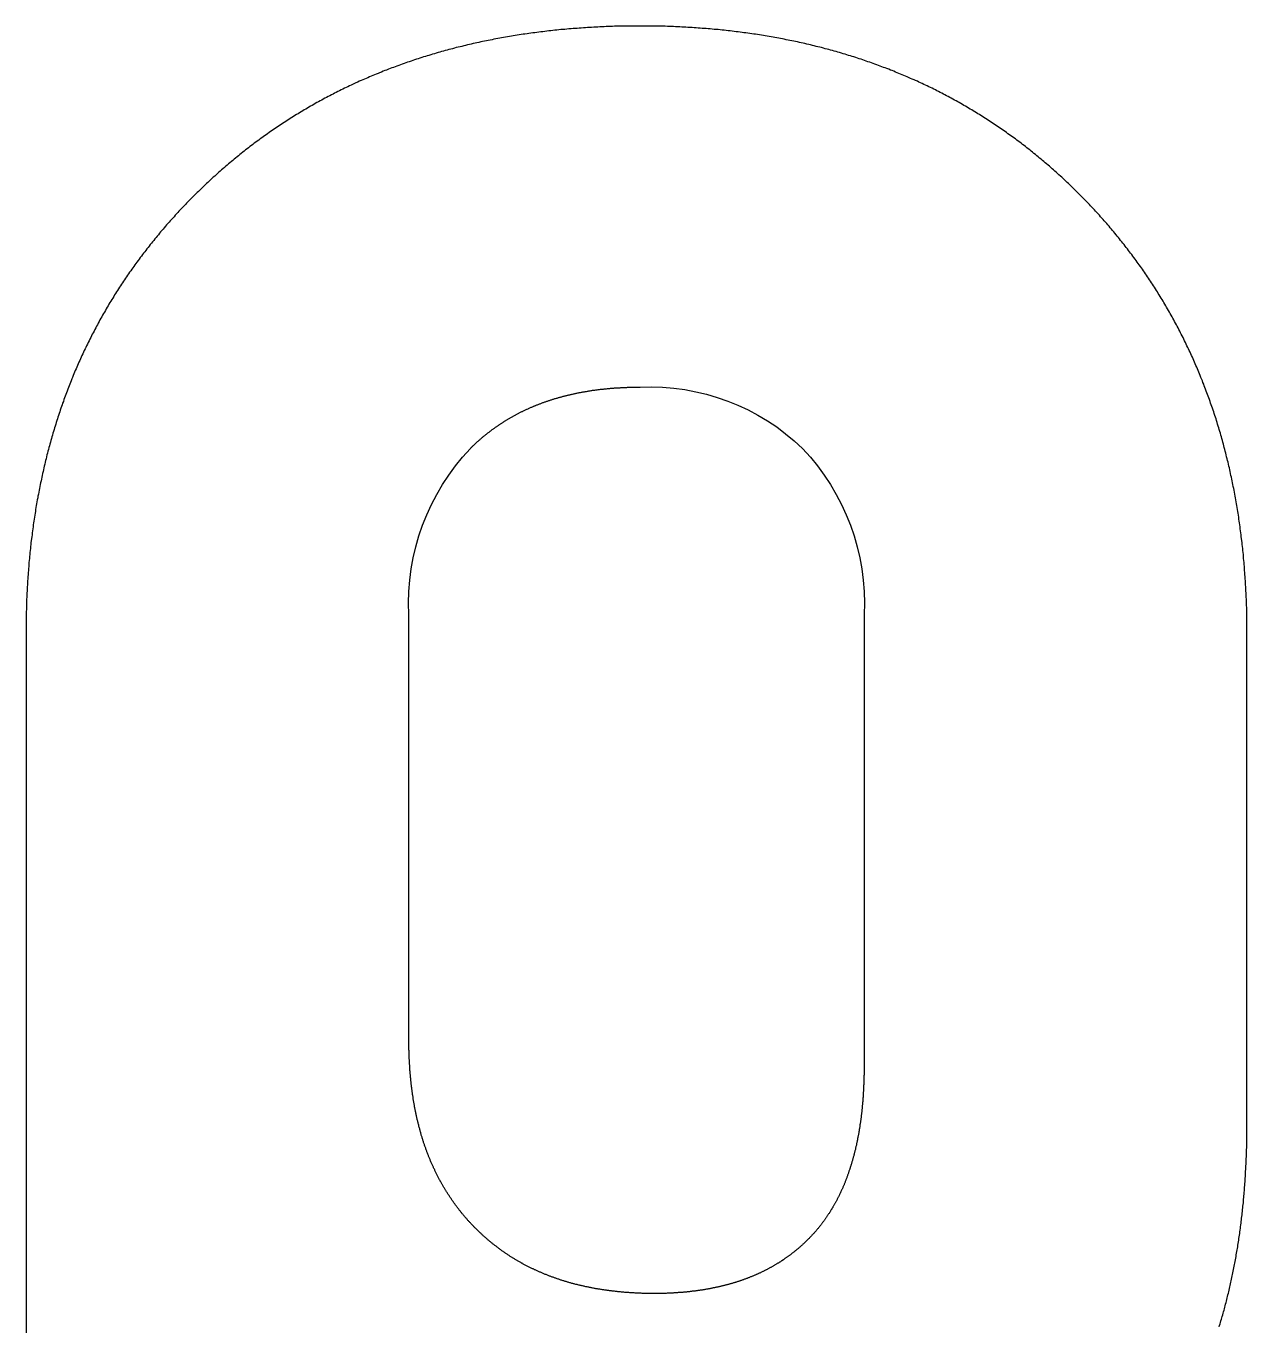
# Model space of a CAD drawing. Header units: millimetres. Extents: x -1211 to -100, y -1155 to 1320.
# Drawn here: x -777.29 to -765.22, y 1239.03 to 1251.88 of the extents above; entities that cross this region are included whole.
import ezdxf

# ---------------------------------------------------------------- set-up
doc = ezdxf.new("R2010")
doc.units = ezdxf.units.MM
doc.layers.get('0').update_dxf_attribs({"lineweight": 25, "true_color": 0xffffff})

msp = doc.modelspace()

# ---------------------------------------------------------------- linework, layer by layer
at = {"color": 5, "true_color": 0x0000ff, "flags": 128}
msp.add_lwpolyline([(-765.496, 1239.018), (-765.492, 1239.033), (-765.487, 1239.048), (-765.483, 1239.063), (-765.478, 1239.078), (-765.474, 1239.093), (-765.469, 1239.108), (-765.465, 1239.122), (-765.461, 1239.138), (-765.457, 1239.153), (-765.452, 1239.168), (-765.448, 1239.183), (-765.444, 1239.198), (-765.44, 1239.213), (-765.436, 1239.228), (-765.432, 1239.243), (-765.428, 1239.259), (-765.424, 1239.274), (-765.42, 1239.289), (-765.416, 1239.305), (-765.413, 1239.32), (-765.409, 1239.335), (-765.405, 1239.351), (-765.401, 1239.366), (-765.398, 1239.382), (-765.394, 1239.397), (-765.391, 1239.413), (-765.387, 1239.428), (-765.383, 1239.444), (-765.38, 1239.46), (-765.377, 1239.475), (-765.373, 1239.491), (-765.37, 1239.507), (-765.366, 1239.523), (-765.363, 1239.538), (-765.36, 1239.554), (-765.357, 1239.57), (-765.354, 1239.586), (-765.35, 1239.602), (-765.347, 1239.618), (-765.344, 1239.634), (-765.341, 1239.65), (-765.338, 1239.666), (-765.335, 1239.682), (-765.332, 1239.698), (-765.329, 1239.714), (-765.327, 1239.73), (-765.324, 1239.746), (-765.321, 1239.763), (-765.318, 1239.779), (-765.316, 1239.795), (-765.313, 1239.811), (-765.31, 1239.828), (-765.308, 1239.844), (-765.305, 1239.861), (-765.303, 1239.877), (-765.3, 1239.893), (-765.298, 1239.91), (-765.295, 1239.926), (-765.293, 1239.943), (-765.291, 1239.959), (-765.289, 1239.976), (-765.286, 1239.993), (-765.284, 1240.009), (-765.282, 1240.026), (-765.28, 1240.043), (-765.278, 1240.06), (-765.276, 1240.076), (-765.274, 1240.093), (-765.272, 1240.11), (-765.27, 1240.127), (-765.268, 1240.144), (-765.266, 1240.161), (-765.264, 1240.178), (-765.262, 1240.195), (-765.261, 1240.212), (-765.259, 1240.229), (-765.257, 1240.246), (-765.256, 1240.263), (-765.254, 1240.28), (-765.252, 1240.297), (-765.251, 1240.314), (-765.249, 1240.332), (-765.248, 1240.349), (-765.247, 1240.366), (-765.245, 1240.384), (-765.244, 1240.401), (-765.243, 1240.418), (-765.241, 1240.436), (-765.24, 1240.453), (-765.239, 1240.471), (-765.238, 1240.488), (-765.237, 1240.506), (-765.236, 1240.523), (-765.235, 1240.541), (-765.234, 1240.558), (-765.233, 1240.576), (-765.232, 1240.594), (-765.231, 1240.611), (-765.23, 1240.629), (-765.229, 1240.647), (-765.228, 1240.665), (-765.228, 1240.683), (-765.227, 1240.7), (-765.226, 1240.718), (-765.226, 1240.736), (-765.225, 1240.754), (-765.225, 1240.772), (-765.224, 1240.79), (-765.224, 1240.808), (-765.223, 1240.826), (-765.223, 1240.844), (-765.222, 1240.863), (-765.222, 1240.881), (-765.222, 1240.899), (-765.222, 1240.917), (-765.221, 1240.935), (-765.221, 1240.954), (-765.221, 1240.972), (-765.221, 1240.99), (-765.221, 1241.009), (-765.221, 1241.027), (-765.221, 1245.884), (-765.221, 1245.905), (-765.221, 1245.926), (-765.221, 1245.947), (-765.221, 1245.968), (-765.221, 1245.988), (-765.222, 1246.009), (-765.222, 1246.03), (-765.222, 1246.051), (-765.223, 1246.071), (-765.223, 1246.092), (-765.224, 1246.113), (-765.224, 1246.133), (-765.225, 1246.154), (-765.226, 1246.174), (-765.227, 1246.195), (-765.227, 1246.215), (-765.228, 1246.235), (-765.229, 1246.256), (-765.23, 1246.276), (-765.231, 1246.297), (-765.232, 1246.317), (-765.233, 1246.337), (-765.234, 1246.357), (-765.235, 1246.377), (-765.237, 1246.398), (-765.238, 1246.418), (-765.239, 1246.438), (-765.241, 1246.458), (-765.242, 1246.478), (-765.244, 1246.498), (-765.245, 1246.518), (-765.247, 1246.538), (-765.248, 1246.558), (-765.25, 1246.578), (-765.252, 1246.598), (-765.254, 1246.617), (-765.256, 1246.637), (-765.257, 1246.657), (-765.259, 1246.677), (-765.261, 1246.696), (-765.263, 1246.716), (-765.266, 1246.736), (-765.268, 1246.755), (-765.27, 1246.775), (-765.272, 1246.794), (-765.274, 1246.814), (-765.277, 1246.833), (-765.279, 1246.853), (-765.282, 1246.872), (-765.284, 1246.892), (-765.287, 1246.911), (-765.289, 1246.93), (-765.292, 1246.95), (-765.295, 1246.969), (-765.298, 1246.988), (-765.3, 1247.007), (-765.303, 1247.027), (-765.306, 1247.046), (-765.309, 1247.065), (-765.312, 1247.084), (-765.315, 1247.103), (-765.318, 1247.122), (-765.321, 1247.141), (-765.325, 1247.16), (-765.328, 1247.179), (-765.331, 1247.198), (-765.335, 1247.217), (-765.338, 1247.235), (-765.341, 1247.254), (-765.345, 1247.273), (-765.349, 1247.292), (-765.352, 1247.31), (-765.356, 1247.329), (-765.36, 1247.348), (-765.363, 1247.366), (-765.367, 1247.385), (-765.371, 1247.403), (-765.375, 1247.422), (-765.379, 1247.44), (-765.383, 1247.459), (-765.387, 1247.477), (-765.391, 1247.496), (-765.395, 1247.514), (-765.4, 1247.532), (-765.404, 1247.551), (-765.408, 1247.569), (-765.413, 1247.587), (-765.417, 1247.605), (-765.422, 1247.624), (-765.426, 1247.642), (-765.431, 1247.66), (-765.435, 1247.678), (-765.44, 1247.696), (-765.445, 1247.714), (-765.45, 1247.732), (-765.454, 1247.75), (-765.459, 1247.768), (-765.464, 1247.786), (-765.469, 1247.804), (-765.474, 1247.822), (-765.479, 1247.839), (-765.484, 1247.857), (-765.49, 1247.875), (-765.495, 1247.893), (-765.5, 1247.91), (-765.506, 1247.928), (-765.511, 1247.946), (-765.516, 1247.963), (-765.522, 1247.981), (-765.527, 1247.998), (-765.533, 1248.016), (-765.539, 1248.033), (-765.544, 1248.051), (-765.55, 1248.068), (-765.556, 1248.085), (-765.562, 1248.103), (-765.568, 1248.12), (-765.574, 1248.137), (-765.58, 1248.154), (-765.586, 1248.172), (-765.592, 1248.189), (-765.598, 1248.206), (-765.604, 1248.223), (-765.61, 1248.24), (-765.617, 1248.257), (-765.623, 1248.274), (-765.63, 1248.291), (-765.636, 1248.308), (-765.643, 1248.325), (-765.649, 1248.342), (-765.656, 1248.359), (-765.662, 1248.376), (-765.669, 1248.393), (-765.676, 1248.409), (-765.683, 1248.426), (-765.69, 1248.443), (-765.696, 1248.46), (-765.703, 1248.476), (-765.71, 1248.493), (-765.718, 1248.509), (-765.725, 1248.526), (-765.732, 1248.543), (-765.739, 1248.559), (-765.746, 1248.576), (-765.754, 1248.592), (-765.761, 1248.608), (-765.768, 1248.625), (-765.776, 1248.641), (-765.783, 1248.657), (-765.791, 1248.674), (-765.799, 1248.69), (-765.806, 1248.706), (-765.814, 1248.722), (-765.822, 1248.739), (-765.83, 1248.755), (-765.838, 1248.771), (-765.845, 1248.787), (-765.853, 1248.803), (-765.861, 1248.819), (-765.87, 1248.835), (-765.878, 1248.851), (-765.886, 1248.867), (-765.894, 1248.883), (-765.902, 1248.898), (-765.911, 1248.914), (-765.919, 1248.93), (-765.928, 1248.946), (-765.936, 1248.961), (-765.945, 1248.977), (-765.953, 1248.993), (-765.962, 1249.008), (-765.971, 1249.024), (-765.979, 1249.04), (-765.988, 1249.055), (-765.997, 1249.071), (-766.006, 1249.086), (-766.015, 1249.102), (-766.024, 1249.117), (-766.033, 1249.132), (-766.042, 1249.148), (-766.051, 1249.163), (-766.06, 1249.178), (-766.069, 1249.194), (-766.079, 1249.209), (-766.088, 1249.224), (-766.098, 1249.239), (-766.107, 1249.254), (-766.116, 1249.269), (-766.126, 1249.284), (-766.136, 1249.3), (-766.145, 1249.315), (-766.155, 1249.33), (-766.165, 1249.344), (-766.175, 1249.359), (-766.184, 1249.374), (-766.194, 1249.389), (-766.204, 1249.404), (-766.214, 1249.419), (-766.224, 1249.433), (-766.234, 1249.448), (-766.245, 1249.463), (-766.255, 1249.478), (-766.265, 1249.492), (-766.275, 1249.507), (-766.286, 1249.521), (-766.296, 1249.536), (-766.307, 1249.55), (-766.317, 1249.565), (-766.328, 1249.579), (-766.338, 1249.594), (-766.349, 1249.608), (-766.36, 1249.623), (-766.371, 1249.637), (-766.381, 1249.651), (-766.392, 1249.665), (-766.403, 1249.68), (-766.414, 1249.694), (-766.425, 1249.708), (-766.436, 1249.722), (-766.447, 1249.736), (-766.459, 1249.75), (-766.47, 1249.764), (-766.481, 1249.778), (-766.492, 1249.792), (-766.504, 1249.806), (-766.515, 1249.82), (-766.527, 1249.834), (-766.538, 1249.848), (-766.55, 1249.862), (-766.561, 1249.876), (-766.573, 1249.889), (-766.585, 1249.903), (-766.597, 1249.917), (-766.608, 1249.931), (-766.62, 1249.944), (-766.632, 1249.958), (-766.644, 1249.971), (-766.656, 1249.985), (-766.668, 1249.998), (-766.68, 1250.012), (-766.693, 1250.025), (-766.705, 1250.039), (-766.717, 1250.052), (-766.73, 1250.066), (-766.742, 1250.079), (-766.754, 1250.092), (-766.767, 1250.105), (-766.779, 1250.119), (-766.792, 1250.132), (-766.805, 1250.145), (-766.817, 1250.158), (-766.83, 1250.171), (-766.843, 1250.184), (-766.856, 1250.197), (-766.869, 1250.21), (-766.882, 1250.223), (-766.895, 1250.236), (-766.908, 1250.249), (-766.921, 1250.262), (-766.934, 1250.275), (-766.947, 1250.288), (-766.96, 1250.3), (-766.973, 1250.313), (-766.986, 1250.326), (-767, 1250.338), (-767.013, 1250.351), (-767.026, 1250.363), (-767.039, 1250.376), (-767.053, 1250.388), (-767.066, 1250.4), (-767.08, 1250.412), (-767.093, 1250.425), (-767.107, 1250.437), (-767.12, 1250.449), (-767.134, 1250.461), (-767.147, 1250.473), (-767.161, 1250.485), (-767.175, 1250.497), (-767.188, 1250.508), (-767.202, 1250.52), (-767.216, 1250.532), (-767.229, 1250.544), (-767.243, 1250.555), (-767.257, 1250.567), (-767.271, 1250.578), (-767.285, 1250.59), (-767.299, 1250.601), (-767.313, 1250.613), (-767.327, 1250.624), (-767.341, 1250.635), (-767.355, 1250.647), (-767.369, 1250.658), (-767.383, 1250.669), (-767.397, 1250.68), (-767.411, 1250.691), (-767.425, 1250.702), (-767.44, 1250.713), (-767.454, 1250.724), (-767.468, 1250.735), (-767.483, 1250.745), (-767.497, 1250.756), (-767.511, 1250.767), (-767.526, 1250.777), (-767.54, 1250.788), (-767.555, 1250.798), (-767.569, 1250.809), (-767.584, 1250.819), (-767.598, 1250.83), (-767.613, 1250.84), (-767.627, 1250.85), (-767.642, 1250.86), (-767.657, 1250.871), (-767.672, 1250.881), (-767.686, 1250.891), (-767.701, 1250.901), (-767.716, 1250.911), (-767.731, 1250.921), (-767.746, 1250.93), (-767.761, 1250.94), (-767.776, 1250.95), (-767.791, 1250.96), (-767.806, 1250.969), (-767.821, 1250.979), (-767.836, 1250.989), (-767.851, 1250.998), (-767.866, 1251.008), (-767.881, 1251.017), (-767.896, 1251.026), (-767.911, 1251.036), (-767.927, 1251.045), (-767.942, 1251.054), (-767.957, 1251.063), (-767.973, 1251.072), (-767.988, 1251.081), (-768.003, 1251.09), (-768.019, 1251.099), (-768.034, 1251.108), (-768.05, 1251.117), (-768.065, 1251.126), (-768.081, 1251.135), (-768.097, 1251.143), (-768.112, 1251.152), (-768.128, 1251.16), (-768.144, 1251.169), (-768.159, 1251.177), (-768.175, 1251.186), (-768.191, 1251.194), (-768.207, 1251.203), (-768.223, 1251.211), (-768.238, 1251.219), (-768.254, 1251.227), (-768.27, 1251.235), (-768.286, 1251.244), (-768.302, 1251.252), (-768.318, 1251.26), (-768.334, 1251.268), (-768.35, 1251.275), (-768.367, 1251.283), (-768.383, 1251.291), (-768.399, 1251.299), (-768.415, 1251.306), (-768.431, 1251.314), (-768.448, 1251.322), (-768.464, 1251.329), (-768.48, 1251.337), (-768.497, 1251.344), (-768.513, 1251.351), (-768.53, 1251.359), (-768.546, 1251.366), (-768.562, 1251.373), (-768.579, 1251.38), (-768.596, 1251.388), (-768.612, 1251.395), (-768.629, 1251.402), (-768.645, 1251.409), (-768.662, 1251.416), (-768.679, 1251.422), (-768.696, 1251.429), (-768.712, 1251.436), (-768.729, 1251.443), (-768.746, 1251.449), (-768.763, 1251.456), (-768.78, 1251.463), (-768.797, 1251.469), (-768.814, 1251.475), (-768.831, 1251.482), (-768.848, 1251.488), (-768.865, 1251.495), (-768.882, 1251.501), (-768.899, 1251.507), (-768.916, 1251.513), (-768.933, 1251.519), (-768.951, 1251.525), (-768.968, 1251.531), (-768.985, 1251.537), (-769.002, 1251.543), (-769.02, 1251.549), (-769.037, 1251.555), (-769.054, 1251.561), (-769.072, 1251.566), (-769.089, 1251.572), (-769.107, 1251.578), (-769.124, 1251.583), (-769.142, 1251.589), (-769.16, 1251.594), (-769.177, 1251.599), (-769.195, 1251.605), (-769.212, 1251.61), (-769.23, 1251.615), (-769.248, 1251.621), (-769.266, 1251.626), (-769.284, 1251.631), (-769.301, 1251.636), (-769.319, 1251.641), (-769.337, 1251.646), (-769.355, 1251.651), (-769.373, 1251.656), (-769.391, 1251.66), (-769.409, 1251.665), (-769.427, 1251.67), (-769.445, 1251.674), (-769.463, 1251.679), (-769.481, 1251.683), (-769.5, 1251.688), (-769.518, 1251.692), (-769.536, 1251.697), (-769.554, 1251.701), (-769.573, 1251.705), (-769.591, 1251.71), (-769.609, 1251.714), (-769.628, 1251.718), (-769.646, 1251.722), (-769.665, 1251.726), (-769.683, 1251.73), (-769.702, 1251.734), (-769.72, 1251.738), (-769.739, 1251.742), (-769.757, 1251.745), (-769.776, 1251.749), (-769.795, 1251.753), (-769.813, 1251.756), (-769.832, 1251.76), (-769.851, 1251.764), (-769.87, 1251.767), (-769.889, 1251.77), (-769.907, 1251.774), (-769.926, 1251.777), (-769.945, 1251.78), (-769.964, 1251.784), (-769.983, 1251.787), (-770.002, 1251.79), (-770.021, 1251.793), (-770.04, 1251.796), (-770.059, 1251.799), (-770.079, 1251.802), (-770.098, 1251.805), (-770.117, 1251.808), (-770.136, 1251.81), (-770.155, 1251.813), (-770.175, 1251.816), (-770.194, 1251.818), (-770.213, 1251.821), (-770.233, 1251.823), (-770.252, 1251.826), (-770.272, 1251.828), (-770.291, 1251.831), (-770.311, 1251.833), (-770.33, 1251.835), (-770.35, 1251.837), (-770.369, 1251.84), (-770.389, 1251.842), (-770.409, 1251.844), (-770.428, 1251.846), (-770.448, 1251.848), (-770.468, 1251.85), (-770.488, 1251.851), (-770.507, 1251.853), (-770.527, 1251.855), (-770.547, 1251.857), (-770.567, 1251.858), (-770.587, 1251.86), (-770.607, 1251.861), (-770.627, 1251.863), (-770.647, 1251.864), (-770.667, 1251.866), (-770.687, 1251.867), (-770.707, 1251.868), (-770.728, 1251.87), (-770.748, 1251.871), (-770.768, 1251.872), (-770.788, 1251.873), (-770.809, 1251.874), (-770.829, 1251.875), (-770.849, 1251.876), (-770.87, 1251.877), (-770.89, 1251.878), (-770.91, 1251.878), (-770.931, 1251.879), (-770.951, 1251.88), (-770.972, 1251.881), (-770.993, 1251.881), (-771.013, 1251.882), (-771.034, 1251.882), (-771.054, 1251.883), (-771.075, 1251.883), (-771.096, 1251.883), (-771.117, 1251.884), (-771.137, 1251.884), (-771.158, 1251.884), (-771.179, 1251.884), (-771.2, 1251.884), (-771.221, 1251.884), (-771.242, 1251.884), (-771.263, 1251.884), (-771.284, 1251.884), (-771.305, 1251.884), (-771.326, 1251.884), (-771.348, 1251.883), (-771.369, 1251.883), (-771.389, 1251.883), (-771.41, 1251.882), (-771.431, 1251.882), (-771.452, 1251.881), (-771.473, 1251.881), (-771.494, 1251.88), (-771.515, 1251.879), (-771.535, 1251.878), (-771.556, 1251.878), (-771.577, 1251.877), (-771.597, 1251.876), (-771.618, 1251.875), (-771.639, 1251.874), (-771.659, 1251.873), (-771.68, 1251.872), (-771.7, 1251.871), (-771.721, 1251.87), (-771.741, 1251.868), (-771.762, 1251.867), (-771.782, 1251.866), (-771.802, 1251.864), (-771.823, 1251.863), (-771.843, 1251.861), (-771.863, 1251.86), (-771.883, 1251.858), (-771.903, 1251.857), (-771.924, 1251.855), (-771.944, 1251.853), (-771.964, 1251.851), (-771.984, 1251.85), (-772.004, 1251.848), (-772.024, 1251.846), (-772.044, 1251.844), (-772.064, 1251.842), (-772.084, 1251.84), (-772.103, 1251.837), (-772.123, 1251.835), (-772.143, 1251.833), (-772.163, 1251.831), (-772.183, 1251.828), (-772.202, 1251.826), (-772.222, 1251.823), (-772.242, 1251.821), (-772.261, 1251.818), (-772.281, 1251.816), (-772.3, 1251.813), (-772.32, 1251.81), (-772.339, 1251.808), (-772.359, 1251.805), (-772.378, 1251.802), (-772.398, 1251.799), (-772.417, 1251.796), (-772.436, 1251.793), (-772.456, 1251.79), (-772.475, 1251.787), (-772.494, 1251.784), (-772.513, 1251.78), (-772.532, 1251.777), (-772.552, 1251.774), (-772.571, 1251.77), (-772.59, 1251.767), (-772.609, 1251.764), (-772.628, 1251.76), (-772.647, 1251.756), (-772.666, 1251.753), (-772.685, 1251.749), (-772.704, 1251.745), (-772.722, 1251.742), (-772.741, 1251.738), (-772.76, 1251.734), (-772.779, 1251.73), (-772.797, 1251.726), (-772.816, 1251.722), (-772.835, 1251.718), (-772.853, 1251.714), (-772.872, 1251.71), (-772.891, 1251.705), (-772.909, 1251.701), (-772.928, 1251.697), (-772.946, 1251.692), (-772.965, 1251.688), (-772.983, 1251.683), (-773.001, 1251.679), (-773.02, 1251.674), (-773.038, 1251.67), (-773.056, 1251.665), (-773.075, 1251.66), (-773.093, 1251.656), (-773.111, 1251.651), (-773.129, 1251.646), (-773.147, 1251.641), (-773.165, 1251.636), (-773.183, 1251.631), (-773.201, 1251.626), (-773.219, 1251.621), (-773.237, 1251.615), (-773.255, 1251.61), (-773.273, 1251.605), (-773.291, 1251.599), (-773.309, 1251.594), (-773.327, 1251.589), (-773.344, 1251.583), (-773.362, 1251.578), (-773.38, 1251.572), (-773.398, 1251.566), (-773.415, 1251.561), (-773.433, 1251.555), (-773.45, 1251.549), (-773.468, 1251.543), (-773.486, 1251.537), (-773.503, 1251.531), (-773.52, 1251.525), (-773.538, 1251.519), (-773.555, 1251.513), (-773.573, 1251.507), (-773.59, 1251.501), (-773.607, 1251.495), (-773.625, 1251.488), (-773.642, 1251.482), (-773.659, 1251.475), (-773.676, 1251.469), (-773.693, 1251.463), (-773.71, 1251.456), (-773.728, 1251.449), (-773.745, 1251.443), (-773.762, 1251.436), (-773.779, 1251.429), (-773.796, 1251.422), (-773.812, 1251.416), (-773.829, 1251.409), (-773.846, 1251.402), (-773.863, 1251.395), (-773.88, 1251.388), (-773.897, 1251.38), (-773.913, 1251.373), (-773.93, 1251.366), (-773.947, 1251.359), (-773.963, 1251.351), (-773.98, 1251.344), (-773.997, 1251.337), (-774.013, 1251.329), (-774.03, 1251.322), (-774.046, 1251.314), (-774.063, 1251.306), (-774.079, 1251.299), (-774.095, 1251.291), (-774.112, 1251.283), (-774.128, 1251.275), (-774.144, 1251.268), (-774.161, 1251.26), (-774.177, 1251.252), (-774.193, 1251.244), (-774.209, 1251.235), (-774.225, 1251.227), (-774.241, 1251.219), (-774.257, 1251.211), (-774.273, 1251.203), (-774.289, 1251.194), (-774.305, 1251.186), (-774.321, 1251.177), (-774.337, 1251.169), (-774.353, 1251.16), (-774.369, 1251.152), (-774.385, 1251.143), (-774.401, 1251.135), (-774.416, 1251.126), (-774.432, 1251.117), (-774.448, 1251.108), (-774.463, 1251.099), (-774.479, 1251.09), (-774.495, 1251.081), (-774.51, 1251.072), (-774.526, 1251.063), (-774.541, 1251.054), (-774.557, 1251.045), (-774.572, 1251.036), (-774.588, 1251.026), (-774.603, 1251.017), (-774.618, 1251.008), (-774.634, 1250.998), (-774.649, 1250.989), (-774.664, 1250.979), (-774.679, 1250.969), (-774.695, 1250.96), (-774.71, 1250.95), (-774.725, 1250.94), (-774.74, 1250.93), (-774.755, 1250.921), (-774.77, 1250.911), (-774.785, 1250.901), (-774.8, 1250.891), (-774.815, 1250.881), (-774.83, 1250.871), (-774.845, 1250.86), (-774.859, 1250.85), (-774.874, 1250.84), (-774.889, 1250.83), (-774.904, 1250.819), (-774.919, 1250.809), (-774.933, 1250.798), (-774.948, 1250.788), (-774.962, 1250.777), (-774.977, 1250.767), (-774.992, 1250.756), (-775.006, 1250.745), (-775.021, 1250.735), (-775.035, 1250.724), (-775.049, 1250.713), (-775.064, 1250.702), (-775.078, 1250.691), (-775.093, 1250.68), (-775.107, 1250.669), (-775.121, 1250.658), (-775.135, 1250.647), (-775.15, 1250.635), (-775.164, 1250.624), (-775.178, 1250.613), (-775.192, 1250.601), (-775.206, 1250.59), (-775.22, 1250.578), (-775.234, 1250.567), (-775.248, 1250.555), (-775.262, 1250.544), (-775.276, 1250.532), (-775.29, 1250.52), (-775.304, 1250.508), (-775.318, 1250.497), (-775.331, 1250.485), (-775.345, 1250.473), (-775.359, 1250.461), (-775.373, 1250.449), (-775.386, 1250.437), (-775.4, 1250.425), (-775.413, 1250.412), (-775.427, 1250.4), (-775.441, 1250.388), (-775.454, 1250.376), (-775.468, 1250.363), (-775.481, 1250.351), (-775.494, 1250.338), (-775.508, 1250.326), (-775.521, 1250.313), (-775.534, 1250.3), (-775.548, 1250.288), (-775.561, 1250.275), (-775.574, 1250.262), (-775.587, 1250.249), (-775.601, 1250.236), (-775.614, 1250.223), (-775.627, 1250.21), (-775.64, 1250.197), (-775.653, 1250.184), (-775.666, 1250.171), (-775.679, 1250.158), (-775.691, 1250.145), (-775.704, 1250.132), (-775.717, 1250.119), (-775.73, 1250.105), (-775.742, 1250.092), (-775.755, 1250.079), (-775.767, 1250.066), (-775.78, 1250.052), (-775.792, 1250.039), (-775.805, 1250.025), (-775.817, 1250.012), (-775.829, 1249.998), (-775.841, 1249.985), (-775.854, 1249.971), (-775.866, 1249.958), (-775.878, 1249.944), (-775.89, 1249.931), (-775.902, 1249.917), (-775.914, 1249.903), (-775.926, 1249.889), (-775.937, 1249.876), (-775.949, 1249.862), (-775.961, 1249.848), (-775.972, 1249.834), (-775.984, 1249.82), (-775.996, 1249.806), (-776.007, 1249.792), (-776.019, 1249.778), (-776.03, 1249.764), (-776.041, 1249.75), (-776.053, 1249.736), (-776.064, 1249.722), (-776.075, 1249.708), (-776.086, 1249.694), (-776.097, 1249.68), (-776.108, 1249.665), (-776.119, 1249.651), (-776.13, 1249.637), (-776.141, 1249.623), (-776.152, 1249.608), (-776.163, 1249.594), (-776.173, 1249.579), (-776.184, 1249.565), (-776.195, 1249.55), (-776.205, 1249.536), (-776.216, 1249.521), (-776.226, 1249.507), (-776.237, 1249.492), (-776.247, 1249.478), (-776.257, 1249.463), (-776.268, 1249.448), (-776.278, 1249.433), (-776.288, 1249.419), (-776.298, 1249.404), (-776.308, 1249.389), (-776.318, 1249.374), (-776.328, 1249.359), (-776.338, 1249.344), (-776.348, 1249.33), (-776.358, 1249.315), (-776.368, 1249.3), (-776.377, 1249.284), (-776.387, 1249.269), (-776.397, 1249.254), (-776.406, 1249.239), (-776.416, 1249.224), (-776.425, 1249.209), (-776.435, 1249.194), (-776.444, 1249.178), (-776.453, 1249.163), (-776.462, 1249.148), (-776.472, 1249.132), (-776.481, 1249.117), (-776.49, 1249.102), (-776.499, 1249.086), (-776.508, 1249.071), (-776.517, 1249.055), (-776.526, 1249.04), (-776.535, 1249.024), (-776.543, 1249.008), (-776.552, 1248.993), (-776.561, 1248.977), (-776.569, 1248.961), (-776.578, 1248.946), (-776.586, 1248.93), (-776.595, 1248.914), (-776.603, 1248.898), (-776.612, 1248.883), (-776.62, 1248.867), (-776.628, 1248.851), (-776.637, 1248.835), (-776.645, 1248.819), (-776.653, 1248.803), (-776.661, 1248.787), (-776.669, 1248.771), (-776.677, 1248.755), (-776.685, 1248.739), (-776.693, 1248.722), (-776.701, 1248.706), (-776.708, 1248.69), (-776.716, 1248.674), (-776.724, 1248.657), (-776.731, 1248.641), (-776.739, 1248.625), (-776.746, 1248.608), (-776.754, 1248.592), (-776.761, 1248.576), (-776.769, 1248.559), (-776.776, 1248.543), (-776.783, 1248.526), (-776.79, 1248.509), (-776.797, 1248.493), (-776.805, 1248.476), (-776.812, 1248.46), (-776.819, 1248.443), (-776.825, 1248.426), (-776.832, 1248.409), (-776.839, 1248.393), (-776.846, 1248.376), (-776.853, 1248.359), (-776.859, 1248.342), (-776.866, 1248.325), (-776.873, 1248.308), (-776.879, 1248.291), (-776.886, 1248.274), (-776.892, 1248.257), (-776.898, 1248.24), (-776.905, 1248.223), (-776.911, 1248.206), (-776.917, 1248.189), (-776.923, 1248.172), (-776.93, 1248.154), (-776.936, 1248.137), (-776.942, 1248.12), (-776.948, 1248.103), (-776.954, 1248.085), (-776.959, 1248.068), (-776.965, 1248.051), (-776.971, 1248.033), (-776.977, 1248.016), (-776.982, 1247.998), (-776.988, 1247.981), (-776.994, 1247.963), (-776.999, 1247.946), (-777.004, 1247.928), (-777.01, 1247.91), (-777.015, 1247.893), (-777.021, 1247.875), (-777.026, 1247.857), (-777.031, 1247.839), (-777.036, 1247.822), (-777.041, 1247.804), (-777.046, 1247.786), (-777.051, 1247.768), (-777.056, 1247.75), (-777.061, 1247.732), (-777.066, 1247.714), (-777.071, 1247.696), (-777.075, 1247.678), (-777.08, 1247.66), (-777.085, 1247.642), (-777.089, 1247.624), (-777.094, 1247.605), (-777.098, 1247.587), (-777.103, 1247.569), (-777.107, 1247.551), (-777.112, 1247.532), (-777.116, 1247.514), (-777.12, 1247.496), (-777.124, 1247.477), (-777.128, 1247.459), (-777.132, 1247.44), (-777.136, 1247.422), (-777.14, 1247.403), (-777.144, 1247.385), (-777.148, 1247.366), (-777.152, 1247.348), (-777.156, 1247.329), (-777.16, 1247.31), (-777.163, 1247.292), (-777.167, 1247.273), (-777.17, 1247.254), (-777.174, 1247.235), (-777.177, 1247.217), (-777.181, 1247.198), (-777.184, 1247.179), (-777.187, 1247.16), (-777.191, 1247.141), (-777.194, 1247.122), (-777.197, 1247.103), (-777.2, 1247.084), (-777.203, 1247.065), (-777.206, 1247.046), (-777.209, 1247.027), (-777.212, 1247.007), (-777.215, 1246.988), (-777.218, 1246.969), (-777.22, 1246.95), (-777.223, 1246.93), (-777.226, 1246.911), (-777.228, 1246.892), (-777.231, 1246.872), (-777.233, 1246.853), (-777.236, 1246.833), (-777.238, 1246.814), (-777.24, 1246.794), (-777.243, 1246.775), (-777.245, 1246.755), (-777.247, 1246.736), (-777.249, 1246.716), (-777.251, 1246.696), (-777.253, 1246.677), (-777.255, 1246.657), (-777.257, 1246.637), (-777.259, 1246.617), (-777.261, 1246.598), (-777.263, 1246.578), (-777.264, 1246.558), (-777.266, 1246.538), (-777.268, 1246.518), (-777.269, 1246.498), (-777.271, 1246.478), (-777.272, 1246.458), (-777.274, 1246.438), (-777.275, 1246.418), (-777.276, 1246.398), (-777.278, 1246.377), (-777.279, 1246.357), (-777.28, 1246.337), (-777.281, 1246.317), (-777.282, 1246.297), (-777.283, 1246.276), (-777.284, 1246.256), (-777.285, 1246.235), (-777.286, 1246.215), (-777.287, 1246.195), (-777.287, 1246.174), (-777.288, 1246.154), (-777.289, 1246.133), (-777.289, 1246.113), (-777.29, 1246.092), (-777.29, 1246.071), (-777.291, 1246.051), (-777.291, 1246.03), (-777.291, 1246.009), (-777.292, 1245.988), (-777.292, 1245.968), (-777.292, 1245.947), (-777.292, 1245.926), (-777.292, 1245.905), (-777.292, 1245.884), (-777.292, 1232.17)], dxfattribs=at)
msp.add_lwpolyline([(-771.221, 1248.313, -0.206096), (-769.614, 1247.706, -0.205579), (-769.007, 1246.063), (-769.007, 1241.598), (-769.007, 1241.59), (-769.007, 1241.581), (-769.007, 1241.572), (-769.007, 1241.563), (-769.007, 1241.554), (-769.007, 1241.545), (-769.007, 1241.536), (-769.007, 1241.528), (-769.007, 1241.519), (-769.007, 1241.51), (-769.008, 1241.501), (-769.008, 1241.493), (-769.008, 1241.484), (-769.008, 1241.475), (-769.008, 1241.467), (-769.009, 1241.458), (-769.009, 1241.449), (-769.009, 1241.441), (-769.01, 1241.432), (-769.01, 1241.424), (-769.01, 1241.415), (-769.011, 1241.406), (-769.011, 1241.398), (-769.011, 1241.389), (-769.012, 1241.381), (-769.012, 1241.372), (-769.013, 1241.364), (-769.013, 1241.356), (-769.013, 1241.347), (-769.014, 1241.339), (-769.014, 1241.33), (-769.015, 1241.322), (-769.015, 1241.314), (-769.016, 1241.305), (-769.017, 1241.297), (-769.017, 1241.289), (-769.018, 1241.28), (-769.018, 1241.272), (-769.019, 1241.264), (-769.02, 1241.256), (-769.02, 1241.248), (-769.021, 1241.239), (-769.022, 1241.231), (-769.022, 1241.223), (-769.023, 1241.215), (-769.024, 1241.207), (-769.025, 1241.199), (-769.025, 1241.191), (-769.026, 1241.183), (-769.027, 1241.175), (-769.028, 1241.167), (-769.029, 1241.159), (-769.03, 1241.151), (-769.03, 1241.143), (-769.031, 1241.135), (-769.032, 1241.127), (-769.033, 1241.119), (-769.034, 1241.111), (-769.035, 1241.103), (-769.036, 1241.095), (-769.037, 1241.087), (-769.038, 1241.079), (-769.039, 1241.072), (-769.04, 1241.064), (-769.041, 1241.056), (-769.042, 1241.048), (-769.043, 1241.041), (-769.044, 1241.033), (-769.045, 1241.025), (-769.047, 1241.018), (-769.048, 1241.01), (-769.049, 1241.002), (-769.05, 1240.995), (-769.051, 1240.987), (-769.053, 1240.979), (-769.054, 1240.972), (-769.055, 1240.964), (-769.056, 1240.957), (-769.058, 1240.949), (-769.059, 1240.942), (-769.06, 1240.934), (-769.062, 1240.927), (-769.063, 1240.919), (-769.064, 1240.912), (-769.066, 1240.905), (-769.067, 1240.897), (-769.068, 1240.89), (-769.07, 1240.882), (-769.071, 1240.875), (-769.073, 1240.868), (-769.074, 1240.86), (-769.076, 1240.853), (-769.077, 1240.846), (-769.079, 1240.839), (-769.08, 1240.831), (-769.082, 1240.824), (-769.083, 1240.817), (-769.085, 1240.81), (-769.087, 1240.803), (-769.088, 1240.796), (-769.09, 1240.788), (-769.092, 1240.781), (-769.093, 1240.774), (-769.095, 1240.767), (-769.097, 1240.76), (-769.098, 1240.753), (-769.1, 1240.746), (-769.102, 1240.739), (-769.104, 1240.732), (-769.105, 1240.725), (-769.107, 1240.718), (-769.109, 1240.711), (-769.111, 1240.704), (-769.113, 1240.697), (-769.115, 1240.691), (-769.117, 1240.684), (-769.118, 1240.677), (-769.12, 1240.67), (-769.122, 1240.663), (-769.124, 1240.657), (-769.126, 1240.65), (-769.128, 1240.643), (-769.13, 1240.636), (-769.132, 1240.63), (-769.134, 1240.623), (-769.136, 1240.616), (-769.138, 1240.61), (-769.14, 1240.603), (-769.143, 1240.596), (-769.145, 1240.59), (-769.147, 1240.583), (-769.149, 1240.577), (-769.151, 1240.57), (-769.153, 1240.564), (-769.156, 1240.557), (-769.158, 1240.551), (-769.16, 1240.544), (-769.162, 1240.538), (-769.165, 1240.531), (-769.167, 1240.525), (-769.169, 1240.518), (-769.171, 1240.512), (-769.174, 1240.506), (-769.176, 1240.499), (-769.178, 1240.493), (-769.181, 1240.487), (-769.183, 1240.48), (-769.186, 1240.474), (-769.188, 1240.468), (-769.19, 1240.462), (-769.193, 1240.455), (-769.195, 1240.449), (-769.198, 1240.443), (-769.2, 1240.437), (-769.203, 1240.431), (-769.205, 1240.424), (-769.208, 1240.418), (-769.211, 1240.412), (-769.213, 1240.406), (-769.216, 1240.4), (-769.218, 1240.394), (-769.221, 1240.388), (-769.224, 1240.382), (-769.226, 1240.376), (-769.229, 1240.37), (-769.232, 1240.364), (-769.235, 1240.358), (-769.237, 1240.352), (-769.24, 1240.346), (-769.243, 1240.34), (-769.246, 1240.335), (-769.248, 1240.329), (-769.251, 1240.323), (-769.254, 1240.317), (-769.257, 1240.311), (-769.26, 1240.306), (-769.263, 1240.3), (-769.266, 1240.294), (-769.268, 1240.288), (-769.271, 1240.283), (-769.274, 1240.277), (-769.277, 1240.271), (-769.28, 1240.266), (-769.283, 1240.26), (-769.286, 1240.254), (-769.289, 1240.249), (-769.292, 1240.243), (-769.295, 1240.238), (-769.299, 1240.232), (-769.302, 1240.227), (-769.305, 1240.221), (-769.308, 1240.216), (-769.311, 1240.21), (-769.314, 1240.205), (-769.317, 1240.199), (-769.321, 1240.194), (-769.324, 1240.189), (-769.327, 1240.183), (-769.33, 1240.178), (-769.334, 1240.172), (-769.337, 1240.167), (-769.34, 1240.162), (-769.343, 1240.157), (-769.347, 1240.151), (-769.35, 1240.146), (-769.353, 1240.141), (-769.357, 1240.136), (-769.36, 1240.13), (-769.364, 1240.125), (-769.367, 1240.12), (-769.37, 1240.115), (-769.374, 1240.11), (-769.377, 1240.105), (-769.381, 1240.1), (-769.384, 1240.094), (-769.388, 1240.089), (-769.391, 1240.084), (-769.395, 1240.079), (-769.399, 1240.074), (-769.402, 1240.069), (-769.406, 1240.064), (-769.409, 1240.059), (-769.413, 1240.055), (-769.417, 1240.05), (-769.42, 1240.045), (-769.424, 1240.04), (-769.428, 1240.035), (-769.431, 1240.03), (-769.435, 1240.025), (-769.439, 1240.021), (-769.443, 1240.016), (-769.447, 1240.011), (-769.45, 1240.006), (-769.454, 1240.002), (-769.458, 1239.997), (-769.462, 1239.992), (-769.466, 1239.987), (-769.47, 1239.983), (-769.473, 1239.978), (-769.477, 1239.974), (-769.481, 1239.969), (-769.485, 1239.964), (-769.489, 1239.96), (-769.493, 1239.955), (-769.497, 1239.951), (-769.501, 1239.946), (-769.505, 1239.942), (-769.509, 1239.937), (-769.513, 1239.933), (-769.517, 1239.928), (-769.522, 1239.924), (-769.526, 1239.92), (-769.53, 1239.915), (-769.534, 1239.911), (-769.538, 1239.906), (-769.542, 1239.902), (-769.546, 1239.898), (-769.551, 1239.893), (-769.555, 1239.889), (-769.559, 1239.885), (-769.563, 1239.881), (-769.568, 1239.876), (-769.572, 1239.872), (-769.576, 1239.868), (-769.581, 1239.864), (-769.585, 1239.86), (-769.589, 1239.856), (-769.594, 1239.851), (-769.598, 1239.847), (-769.602, 1239.843), (-769.607, 1239.839), (-769.611, 1239.835), (-769.615, 1239.831), (-769.62, 1239.827), (-769.624, 1239.823), (-769.629, 1239.819), (-769.633, 1239.815), (-769.638, 1239.811), (-769.642, 1239.807), (-769.647, 1239.803), (-769.651, 1239.799), (-769.656, 1239.795), (-769.66, 1239.791), (-769.665, 1239.788), (-769.67, 1239.784), (-769.674, 1239.78), (-769.679, 1239.776), (-769.683, 1239.772), (-769.688, 1239.769), (-769.693, 1239.765), (-769.697, 1239.761), (-769.702, 1239.757), (-769.707, 1239.754), (-769.712, 1239.75), (-769.716, 1239.746), (-769.721, 1239.743), (-769.726, 1239.739), (-769.731, 1239.735), (-769.735, 1239.732), (-769.74, 1239.728), (-769.745, 1239.725), (-769.75, 1239.721), (-769.755, 1239.717), (-769.759, 1239.714), (-769.764, 1239.71), (-769.769, 1239.707), (-769.774, 1239.703), (-769.779, 1239.7), (-769.784, 1239.697), (-769.789, 1239.693), (-769.794, 1239.69), (-769.799, 1239.686), (-769.804, 1239.683), (-769.809, 1239.68), (-769.814, 1239.676), (-769.819, 1239.673), (-769.824, 1239.67), (-769.829, 1239.666), (-769.834, 1239.663), (-769.839, 1239.66), (-769.844, 1239.657), (-769.849, 1239.653), (-769.854, 1239.65), (-769.86, 1239.647), (-769.865, 1239.644), (-769.87, 1239.641), (-769.875, 1239.638), (-769.88, 1239.634), (-769.886, 1239.631), (-769.891, 1239.628), (-769.896, 1239.625), (-769.901, 1239.622), (-769.907, 1239.619), (-769.912, 1239.616), (-769.917, 1239.613), (-769.922, 1239.61), (-769.928, 1239.607), (-769.933, 1239.604), (-769.938, 1239.601), (-769.944, 1239.598), (-769.949, 1239.595), (-769.955, 1239.593), (-769.96, 1239.59), (-769.965, 1239.587), (-769.971, 1239.584), (-769.976, 1239.581), (-769.982, 1239.578), (-769.987, 1239.576), (-769.993, 1239.573), (-769.998, 1239.57), (-770.004, 1239.567), (-770.009, 1239.565), (-770.015, 1239.562), (-770.02, 1239.559), (-770.026, 1239.557), (-770.032, 1239.554), (-770.037, 1239.551), (-770.043, 1239.549), (-770.049, 1239.546), (-770.054, 1239.544), (-770.06, 1239.541), (-770.066, 1239.539), (-770.071, 1239.536), (-770.077, 1239.534), (-770.083, 1239.531), (-770.088, 1239.529), (-770.094, 1239.526), (-770.1, 1239.524), (-770.106, 1239.521), (-770.111, 1239.519), (-770.117, 1239.516), (-770.123, 1239.514), (-770.129, 1239.512), (-770.135, 1239.509), (-770.141, 1239.507), (-770.147, 1239.505), (-770.152, 1239.502), (-770.158, 1239.5), (-770.164, 1239.498), (-770.17, 1239.496), (-770.176, 1239.493), (-770.182, 1239.491), (-770.188, 1239.489), (-770.194, 1239.487), (-770.2, 1239.485), (-770.206, 1239.483), (-770.212, 1239.48), (-770.218, 1239.478), (-770.224, 1239.476), (-770.23, 1239.474), (-770.236, 1239.472), (-770.243, 1239.47), (-770.249, 1239.468), (-770.255, 1239.466), (-770.261, 1239.464), (-770.267, 1239.462), (-770.273, 1239.46), (-770.279, 1239.458), (-770.286, 1239.456), (-770.292, 1239.454), (-770.298, 1239.453), (-770.304, 1239.451), (-770.311, 1239.449), (-770.317, 1239.447), (-770.323, 1239.445), (-770.329, 1239.443), (-770.336, 1239.442), (-770.342, 1239.44), (-770.348, 1239.438), (-770.355, 1239.436), (-770.361, 1239.435), (-770.368, 1239.433), (-770.374, 1239.431), (-770.38, 1239.43), (-770.387, 1239.428), (-770.393, 1239.426), (-770.4, 1239.425), (-770.406, 1239.423), (-770.413, 1239.422), (-770.419, 1239.42), (-770.426, 1239.418), (-770.432, 1239.417), (-770.439, 1239.415), (-770.445, 1239.414), (-770.452, 1239.412), (-770.459, 1239.411), (-770.465, 1239.41), (-770.472, 1239.408), (-770.478, 1239.407), (-770.485, 1239.405), (-770.492, 1239.404), (-770.498, 1239.403), (-770.505, 1239.401), (-770.512, 1239.4), (-770.518, 1239.399), (-770.525, 1239.397), (-770.532, 1239.396), (-770.539, 1239.395), (-770.545, 1239.394), (-770.552, 1239.392), (-770.559, 1239.391), (-770.566, 1239.39), (-770.573, 1239.389), (-770.58, 1239.388), (-770.586, 1239.386), (-770.593, 1239.385), (-770.6, 1239.384), (-770.607, 1239.383), (-770.614, 1239.382), (-770.621, 1239.381), (-770.628, 1239.38), (-770.635, 1239.379), (-770.642, 1239.378), (-770.649, 1239.377), (-770.656, 1239.376), (-770.663, 1239.375), (-770.67, 1239.374), (-770.677, 1239.373), (-770.684, 1239.372), (-770.691, 1239.371), (-770.698, 1239.37), (-770.705, 1239.37), (-770.712, 1239.369), (-770.719, 1239.368), (-770.726, 1239.367), (-770.734, 1239.366), (-770.741, 1239.366), (-770.748, 1239.365), (-770.755, 1239.364), (-770.762, 1239.363), (-770.77, 1239.363), (-770.777, 1239.362), (-770.784, 1239.361), (-770.791, 1239.361), (-770.799, 1239.36), (-770.806, 1239.359), (-770.813, 1239.359), (-770.821, 1239.358), (-770.828, 1239.358), (-770.835, 1239.357), (-770.843, 1239.357), (-770.85, 1239.356), (-770.857, 1239.356), (-770.865, 1239.355), (-770.872, 1239.355), (-770.88, 1239.354), (-770.887, 1239.354), (-770.895, 1239.353), (-770.902, 1239.353), (-770.91, 1239.353), (-770.917, 1239.352), (-770.925, 1239.352), (-770.932, 1239.352), (-770.94, 1239.351), (-770.947, 1239.351), (-770.955, 1239.351), (-770.962, 1239.35), (-770.97, 1239.35), (-770.978, 1239.35), (-770.985, 1239.35), (-770.993, 1239.35), (-771.001, 1239.349), (-771.008, 1239.349), (-771.016, 1239.349), (-771.024, 1239.349), (-771.031, 1239.349), (-771.039, 1239.349), (-771.047, 1239.349), (-771.055, 1239.349), (-771.062, 1239.349), (-771.07, 1239.348), (-771.078, 1239.348), (-771.087, 1239.348), (-771.096, 1239.349), (-771.105, 1239.349), (-771.114, 1239.349), (-771.122, 1239.349), (-771.131, 1239.349), (-771.14, 1239.349), (-771.149, 1239.349), (-771.158, 1239.349), (-771.167, 1239.349), (-771.175, 1239.35), (-771.184, 1239.35), (-771.193, 1239.35), (-771.201, 1239.35), (-771.21, 1239.351), (-771.219, 1239.351), (-771.228, 1239.351), (-771.236, 1239.352), (-771.245, 1239.352), (-771.254, 1239.353), (-771.262, 1239.353), (-771.271, 1239.353), (-771.279, 1239.354), (-771.288, 1239.354), (-771.296, 1239.355), (-771.305, 1239.355), (-771.314, 1239.356), (-771.322, 1239.356), (-771.331, 1239.357), (-771.339, 1239.358), (-771.347, 1239.358), (-771.356, 1239.359), (-771.364, 1239.359), (-771.373, 1239.36), (-771.381, 1239.361), (-771.39, 1239.362), (-771.398, 1239.362), (-771.406, 1239.363), (-771.415, 1239.364), (-771.423, 1239.365), (-771.431, 1239.365), (-771.44, 1239.366), (-771.448, 1239.367), (-771.456, 1239.368), (-771.464, 1239.369), (-771.473, 1239.37), (-771.481, 1239.371), (-771.489, 1239.372), (-771.497, 1239.373), (-771.505, 1239.374), (-771.514, 1239.375), (-771.522, 1239.376), (-771.53, 1239.377), (-771.538, 1239.378), (-771.546, 1239.379), (-771.554, 1239.38), (-771.562, 1239.381), (-771.57, 1239.382), (-771.578, 1239.384), (-771.586, 1239.385), (-771.594, 1239.386), (-771.602, 1239.387), (-771.61, 1239.389), (-771.618, 1239.39), (-771.626, 1239.391), (-771.634, 1239.392), (-771.642, 1239.394), (-771.65, 1239.395), (-771.658, 1239.396), (-771.666, 1239.398), (-771.673, 1239.399), (-771.681, 1239.401), (-771.689, 1239.402), (-771.697, 1239.404), (-771.705, 1239.405), (-771.712, 1239.407), (-771.72, 1239.408), (-771.728, 1239.41), (-771.736, 1239.411), (-771.743, 1239.413), (-771.751, 1239.415), (-771.759, 1239.416), (-771.767, 1239.418), (-771.774, 1239.42), (-771.782, 1239.421), (-771.789, 1239.423), (-771.797, 1239.425), (-771.805, 1239.427), (-771.812, 1239.428), (-771.82, 1239.43), (-771.827, 1239.432), (-771.835, 1239.434), (-771.842, 1239.436), (-771.85, 1239.438), (-771.857, 1239.439), (-771.865, 1239.441), (-771.872, 1239.443), (-771.88, 1239.445), (-771.887, 1239.447), (-771.895, 1239.449), (-771.902, 1239.451), (-771.909, 1239.453), (-771.917, 1239.455), (-771.924, 1239.458), (-771.931, 1239.46), (-771.939, 1239.462), (-771.946, 1239.464), (-771.953, 1239.466), (-771.961, 1239.468), (-771.968, 1239.47), (-771.975, 1239.473), (-771.982, 1239.475), (-771.99, 1239.477), (-771.997, 1239.48), (-772.004, 1239.482), (-772.011, 1239.484), (-772.018, 1239.486), (-772.025, 1239.489), (-772.032, 1239.491), (-772.04, 1239.494), (-772.047, 1239.496), (-772.054, 1239.499), (-772.061, 1239.501), (-772.068, 1239.504), (-772.075, 1239.506), (-772.082, 1239.509), (-772.089, 1239.511), (-772.096, 1239.514), (-772.103, 1239.516), (-772.11, 1239.519), (-772.117, 1239.521), (-772.124, 1239.524), (-772.131, 1239.527), (-772.137, 1239.53), (-772.144, 1239.532), (-772.151, 1239.535), (-772.158, 1239.538), (-772.165, 1239.54), (-772.172, 1239.543), (-772.178, 1239.546), (-772.185, 1239.549), (-772.192, 1239.552), (-772.199, 1239.555), (-772.206, 1239.558), (-772.212, 1239.56), (-772.219, 1239.563), (-772.226, 1239.566), (-772.232, 1239.569), (-772.239, 1239.572), (-772.246, 1239.575), (-772.252, 1239.578), (-772.259, 1239.581), (-772.265, 1239.584), (-772.272, 1239.588), (-772.279, 1239.591), (-772.285, 1239.594), (-772.292, 1239.597), (-772.298, 1239.6), (-772.305, 1239.603), (-772.311, 1239.607), (-772.318, 1239.61), (-772.324, 1239.613), (-772.331, 1239.616), (-772.337, 1239.62), (-772.343, 1239.623), (-772.35, 1239.626), (-772.356, 1239.63), (-772.363, 1239.633), (-772.369, 1239.636), (-772.375, 1239.64), (-772.382, 1239.643), (-772.388, 1239.647), (-772.394, 1239.65), (-772.401, 1239.654), (-772.407, 1239.657), (-772.413, 1239.661), (-772.419, 1239.664), (-772.426, 1239.668), (-772.432, 1239.672), (-772.438, 1239.675), (-772.444, 1239.679), (-772.45, 1239.682), (-772.456, 1239.686), (-772.463, 1239.69), (-772.469, 1239.694), (-772.475, 1239.697), (-772.481, 1239.701), (-772.487, 1239.705), (-772.493, 1239.709), (-772.499, 1239.712), (-772.505, 1239.716), (-772.511, 1239.72), (-772.517, 1239.724), (-772.523, 1239.728), (-772.529, 1239.732), (-772.535, 1239.736), (-772.541, 1239.74), (-772.547, 1239.744), (-772.553, 1239.748), (-772.559, 1239.752), (-772.564, 1239.756), (-772.57, 1239.76), (-772.576, 1239.764), (-772.582, 1239.768), (-772.588, 1239.772), (-772.594, 1239.776), (-772.599, 1239.78), (-772.605, 1239.785), (-772.611, 1239.789), (-772.617, 1239.793), (-772.622, 1239.797), (-772.628, 1239.802), (-772.634, 1239.806), (-772.639, 1239.81), (-772.645, 1239.815), (-772.651, 1239.819), (-772.656, 1239.823), (-772.662, 1239.828), (-772.667, 1239.832), (-772.673, 1239.836), (-772.679, 1239.841), (-772.684, 1239.845), (-772.69, 1239.85), (-772.695, 1239.854), (-772.701, 1239.859), (-772.706, 1239.863), (-772.712, 1239.868), (-772.717, 1239.873), (-772.723, 1239.877), (-772.728, 1239.882), (-772.733, 1239.886), (-772.739, 1239.891), (-772.744, 1239.896), (-772.75, 1239.901), (-772.755, 1239.905), (-772.76, 1239.91), (-772.766, 1239.915), (-772.771, 1239.92), (-772.776, 1239.924), (-772.781, 1239.929), (-772.787, 1239.934), (-772.792, 1239.939), (-772.797, 1239.944), (-772.802, 1239.949), (-772.808, 1239.954), (-772.813, 1239.959), (-772.818, 1239.964), (-772.823, 1239.969), (-772.828, 1239.974), (-772.833, 1239.979), (-772.838, 1239.984), (-772.843, 1239.989), (-772.849, 1239.994), (-772.854, 1239.999), (-772.859, 1240.004), (-772.864, 1240.009), (-772.869, 1240.014), (-772.874, 1240.02), (-772.879, 1240.025), (-772.884, 1240.03), (-772.889, 1240.035), (-772.893, 1240.04), (-772.898, 1240.046), (-772.903, 1240.051), (-772.908, 1240.056), (-772.913, 1240.062), (-772.918, 1240.067), (-772.923, 1240.072), (-772.927, 1240.078), (-772.932, 1240.083), (-772.937, 1240.088), (-772.942, 1240.094), (-772.946, 1240.099), (-772.951, 1240.105), (-772.956, 1240.11), (-772.96, 1240.116), (-772.965, 1240.121), (-772.969, 1240.127), (-772.974, 1240.132), (-772.979, 1240.138), (-772.983, 1240.143), (-772.988, 1240.149), (-772.992, 1240.154), (-772.997, 1240.16), (-773.001, 1240.166), (-773.006, 1240.171), (-773.01, 1240.177), (-773.014, 1240.182), (-773.019, 1240.188), (-773.023, 1240.194), (-773.027, 1240.2), (-773.032, 1240.205), (-773.036, 1240.211), (-773.04, 1240.217), (-773.045, 1240.223), (-773.049, 1240.228), (-773.053, 1240.234), (-773.057, 1240.24), (-773.062, 1240.246), (-773.066, 1240.252), (-773.07, 1240.257), (-773.074, 1240.263), (-773.078, 1240.269), (-773.082, 1240.275), (-773.086, 1240.281), (-773.09, 1240.287), (-773.094, 1240.293), (-773.098, 1240.299), (-773.102, 1240.305), (-773.106, 1240.311), (-773.11, 1240.317), (-773.114, 1240.323), (-773.118, 1240.329), (-773.122, 1240.335), (-773.126, 1240.341), (-773.13, 1240.347), (-773.134, 1240.353), (-773.137, 1240.36), (-773.141, 1240.366), (-773.145, 1240.372), (-773.149, 1240.378), (-773.152, 1240.384), (-773.156, 1240.391), (-773.16, 1240.397), (-773.164, 1240.403), (-773.167, 1240.409), (-773.171, 1240.416), (-773.174, 1240.422), (-773.178, 1240.428), (-773.182, 1240.434), (-773.185, 1240.441), (-773.189, 1240.447), (-773.192, 1240.454), (-773.196, 1240.46), (-773.199, 1240.466), (-773.203, 1240.473), (-773.206, 1240.479), (-773.21, 1240.486), (-773.213, 1240.492), (-773.216, 1240.499), (-773.22, 1240.505), (-773.223, 1240.512), (-773.226, 1240.518), (-773.23, 1240.525), (-773.233, 1240.531), (-773.236, 1240.538), (-773.24, 1240.544), (-773.243, 1240.551), (-773.246, 1240.558), (-773.249, 1240.564), (-773.252, 1240.571), (-773.255, 1240.578), (-773.259, 1240.584), (-773.262, 1240.591), (-773.265, 1240.598), (-773.268, 1240.604), (-773.271, 1240.611), (-773.274, 1240.618), (-773.277, 1240.625), (-773.28, 1240.631), (-773.283, 1240.638), (-773.286, 1240.645), (-773.289, 1240.652), (-773.292, 1240.659), (-773.295, 1240.666), (-773.297, 1240.673), (-773.3, 1240.68), (-773.303, 1240.686), (-773.306, 1240.693), (-773.309, 1240.7), (-773.312, 1240.707), (-773.314, 1240.714), (-773.317, 1240.721), (-773.32, 1240.728), (-773.322, 1240.735), (-773.325, 1240.742), (-773.328, 1240.749), (-773.33, 1240.757), (-773.333, 1240.764), (-773.336, 1240.771), (-773.338, 1240.778), (-773.341, 1240.785), (-773.343, 1240.792), (-773.346, 1240.799), (-773.348, 1240.807), (-773.351, 1240.814), (-773.353, 1240.821), (-773.356, 1240.828), (-773.358, 1240.836), (-773.361, 1240.843), (-773.363, 1240.85), (-773.365, 1240.857), (-773.368, 1240.865), (-773.37, 1240.872), (-773.372, 1240.879), (-773.375, 1240.887), (-773.377, 1240.894), (-773.379, 1240.902), (-773.381, 1240.909), (-773.384, 1240.916), (-773.386, 1240.924), (-773.388, 1240.931), (-773.39, 1240.939), (-773.392, 1240.946), (-773.394, 1240.954), (-773.396, 1240.961), (-773.398, 1240.969), (-773.4, 1240.976), (-773.402, 1240.984), (-773.405, 1240.992), (-773.407, 1240.999), (-773.408, 1241.007), (-773.41, 1241.014), (-773.412, 1241.022), (-773.414, 1241.03), (-773.416, 1241.037), (-773.418, 1241.045), (-773.42, 1241.053), (-773.422, 1241.061), (-773.424, 1241.068), (-773.425, 1241.076), (-773.427, 1241.084), (-773.429, 1241.092), (-773.431, 1241.099), (-773.432, 1241.107), (-773.434, 1241.115), (-773.436, 1241.123), (-773.437, 1241.131), (-773.439, 1241.139), (-773.441, 1241.147), (-773.442, 1241.155), (-773.444, 1241.162), (-773.445, 1241.17), (-773.447, 1241.178), (-773.448, 1241.186), (-773.45, 1241.194), (-773.451, 1241.202), (-773.453, 1241.21), (-773.454, 1241.218), (-773.456, 1241.227), (-773.457, 1241.235), (-773.458, 1241.243), (-773.46, 1241.251), (-773.461, 1241.259), (-773.463, 1241.267), (-773.464, 1241.275), (-773.465, 1241.283), (-773.466, 1241.292), (-773.468, 1241.3), (-773.469, 1241.308), (-773.47, 1241.316), (-773.471, 1241.324), (-773.472, 1241.333), (-773.474, 1241.341), (-773.475, 1241.349), (-773.476, 1241.358), (-773.477, 1241.366), (-773.478, 1241.374), (-773.479, 1241.383), (-773.48, 1241.391), (-773.481, 1241.399), (-773.482, 1241.408), (-773.483, 1241.416), (-773.484, 1241.425), (-773.485, 1241.433), (-773.486, 1241.442), (-773.487, 1241.45), (-773.488, 1241.459), (-773.488, 1241.467), (-773.489, 1241.476), (-773.49, 1241.484), (-773.491, 1241.493), (-773.492, 1241.501), (-773.492, 1241.51), (-773.493, 1241.519), (-773.494, 1241.527), (-773.495, 1241.536), (-773.495, 1241.545), (-773.496, 1241.553), (-773.497, 1241.562), (-773.497, 1241.571), (-773.498, 1241.579), (-773.498, 1241.588), (-773.499, 1241.597), (-773.499, 1241.606), (-773.5, 1241.614), (-773.5, 1241.623), (-773.501, 1241.632), (-773.501, 1241.641), (-773.502, 1241.65), (-773.502, 1241.659), (-773.503, 1241.667), (-773.503, 1241.676), (-773.503, 1241.685), (-773.504, 1241.694), (-773.504, 1241.703), (-773.504, 1241.712), (-773.505, 1241.721), (-773.505, 1241.73), (-773.505, 1241.739), (-773.505, 1241.748), (-773.506, 1241.757), (-773.506, 1241.766), (-773.506, 1241.775), (-773.506, 1241.784), (-773.506, 1241.794), (-773.506, 1241.803), (-773.506, 1241.812), (-773.506, 1241.821), (-773.507, 1241.83), (-773.507, 1241.839), (-773.507, 1241.848), (-773.507, 1246.063, -0.205579), (-772.899, 1247.706), (-772.895, 1247.71), (-772.89, 1247.715), (-772.885, 1247.72), (-772.88, 1247.724), (-772.876, 1247.729), (-772.871, 1247.734), (-772.866, 1247.738), (-772.861, 1247.743), (-772.856, 1247.748), (-772.851, 1247.752), (-772.846, 1247.757), (-772.841, 1247.761), (-772.837, 1247.766), (-772.832, 1247.77), (-772.827, 1247.775), (-772.822, 1247.779), (-772.817, 1247.784), (-772.812, 1247.788), (-772.807, 1247.792), (-772.802, 1247.797), (-772.797, 1247.801), (-772.792, 1247.805), (-772.787, 1247.81), (-772.782, 1247.814), (-772.776, 1247.818), (-772.771, 1247.823), (-772.766, 1247.827), (-772.761, 1247.831), (-772.756, 1247.835), (-772.751, 1247.84), (-772.746, 1247.844), (-772.74, 1247.848), (-772.735, 1247.852), (-772.73, 1247.856), (-772.725, 1247.86), (-772.719, 1247.864), (-772.714, 1247.868), (-772.709, 1247.872), (-772.704, 1247.877), (-772.698, 1247.881), (-772.693, 1247.885), (-772.688, 1247.889), (-772.682, 1247.892), (-772.677, 1247.896), (-772.672, 1247.9), (-772.666, 1247.904), (-772.661, 1247.908), (-772.655, 1247.912), (-772.65, 1247.916), (-772.645, 1247.92), (-772.639, 1247.923), (-772.634, 1247.927), (-772.628, 1247.931), (-772.623, 1247.935), (-772.617, 1247.938), (-772.612, 1247.942), (-772.606, 1247.946), (-772.6, 1247.95), (-772.595, 1247.953), (-772.589, 1247.957), (-772.584, 1247.96), (-772.578, 1247.964), (-772.572, 1247.968), (-772.567, 1247.971), (-772.561, 1247.975), (-772.556, 1247.978), (-772.55, 1247.982), (-772.544, 1247.985), (-772.538, 1247.989), (-772.533, 1247.992), (-772.527, 1247.996), (-772.521, 1247.999), (-772.515, 1248.003), (-772.51, 1248.006), (-772.504, 1248.009), (-772.498, 1248.013), (-772.492, 1248.016), (-772.486, 1248.019), (-772.48, 1248.023), (-772.475, 1248.026), (-772.469, 1248.029), (-772.463, 1248.032), (-772.457, 1248.036), (-772.451, 1248.039), (-772.445, 1248.042), (-772.439, 1248.045), (-772.433, 1248.048), (-772.427, 1248.051), (-772.421, 1248.054), (-772.415, 1248.057), (-772.409, 1248.061), (-772.403, 1248.064), (-772.397, 1248.067), (-772.391, 1248.07), (-772.385, 1248.073), (-772.379, 1248.076), (-772.373, 1248.079), (-772.367, 1248.081), (-772.36, 1248.084), (-772.354, 1248.087), (-772.348, 1248.09), (-772.342, 1248.093), (-772.336, 1248.096), (-772.329, 1248.099), (-772.323, 1248.102), (-772.317, 1248.104), (-772.311, 1248.107), (-772.305, 1248.11), (-772.298, 1248.113), (-772.292, 1248.115), (-772.286, 1248.118), (-772.279, 1248.121), (-772.273, 1248.123), (-772.267, 1248.126), (-772.26, 1248.129), (-772.254, 1248.131), (-772.247, 1248.134), (-772.241, 1248.136), (-772.235, 1248.139), (-772.228, 1248.141), (-772.222, 1248.144), (-772.215, 1248.146), (-772.209, 1248.149), (-772.202, 1248.151), (-772.196, 1248.154), (-772.189, 1248.156), (-772.183, 1248.159), (-772.176, 1248.161), (-772.17, 1248.163), (-772.163, 1248.166), (-772.156, 1248.168), (-772.15, 1248.17), (-772.143, 1248.173), (-772.137, 1248.175), (-772.13, 1248.177), (-772.123, 1248.179), (-772.117, 1248.182), (-772.11, 1248.184), (-772.103, 1248.186), (-772.097, 1248.188), (-772.09, 1248.19), (-772.083, 1248.192), (-772.076, 1248.194), (-772.069, 1248.197), (-772.063, 1248.199), (-772.056, 1248.201), (-772.049, 1248.203), (-772.042, 1248.205), (-772.035, 1248.207), (-772.029, 1248.209), (-772.022, 1248.211), (-772.015, 1248.213), (-772.008, 1248.214), (-772.001, 1248.216), (-771.994, 1248.218), (-771.987, 1248.22), (-771.98, 1248.222), (-771.973, 1248.224), (-771.966, 1248.226), (-771.959, 1248.227), (-771.952, 1248.229), (-771.945, 1248.231), (-771.938, 1248.233), (-771.931, 1248.234), (-771.924, 1248.236), (-771.917, 1248.238), (-771.91, 1248.239), (-771.903, 1248.241), (-771.895, 1248.243), (-771.888, 1248.244), (-771.881, 1248.246), (-771.874, 1248.247), (-771.867, 1248.249), (-771.86, 1248.25), (-771.852, 1248.252), (-771.845, 1248.253), (-771.838, 1248.255), (-771.831, 1248.256), (-771.823, 1248.258), (-771.816, 1248.259), (-771.809, 1248.261), (-771.801, 1248.262), (-771.794, 1248.263), (-771.787, 1248.265), (-771.779, 1248.266), (-771.772, 1248.267), (-771.765, 1248.269), (-771.757, 1248.27), (-771.75, 1248.271), (-771.742, 1248.272), (-771.735, 1248.274), (-771.728, 1248.275), (-771.72, 1248.276), (-771.713, 1248.277), (-771.705, 1248.278), (-771.698, 1248.279), (-771.69, 1248.281), (-771.683, 1248.282), (-771.675, 1248.283), (-771.667, 1248.284), (-771.66, 1248.285), (-771.652, 1248.286), (-771.645, 1248.287), (-771.637, 1248.288), (-771.629, 1248.289), (-771.622, 1248.29), (-771.614, 1248.291), (-771.606, 1248.291), (-771.599, 1248.292), (-771.591, 1248.293), (-771.583, 1248.294), (-771.575, 1248.295), (-771.568, 1248.296), (-771.56, 1248.296), (-771.552, 1248.297), (-771.544, 1248.298), (-771.537, 1248.299), (-771.529, 1248.299), (-771.521, 1248.3), (-771.513, 1248.301), (-771.505, 1248.301), (-771.497, 1248.302), (-771.489, 1248.303), (-771.481, 1248.303), (-771.474, 1248.304), (-771.466, 1248.304), (-771.458, 1248.305), (-771.45, 1248.306), (-771.442, 1248.306), (-771.434, 1248.307), (-771.426, 1248.307), (-771.418, 1248.307), (-771.41, 1248.308), (-771.402, 1248.308), (-771.394, 1248.309), (-771.385, 1248.309), (-771.377, 1248.309), (-771.369, 1248.31), (-771.361, 1248.31), (-771.353, 1248.31), (-771.345, 1248.311), (-771.337, 1248.311), (-771.328, 1248.311), (-771.32, 1248.311), (-771.312, 1248.312), (-771.304, 1248.312), (-771.296, 1248.312), (-771.287, 1248.312), (-771.279, 1248.312), (-771.271, 1248.312), (-771.263, 1248.313), (-771.254, 1248.313), (-771.246, 1248.313), (-771.238, 1248.313), (-771.229, 1248.313)], format="xyb", close=True, dxfattribs=at)

doc.saveas('drawing.dxf')
